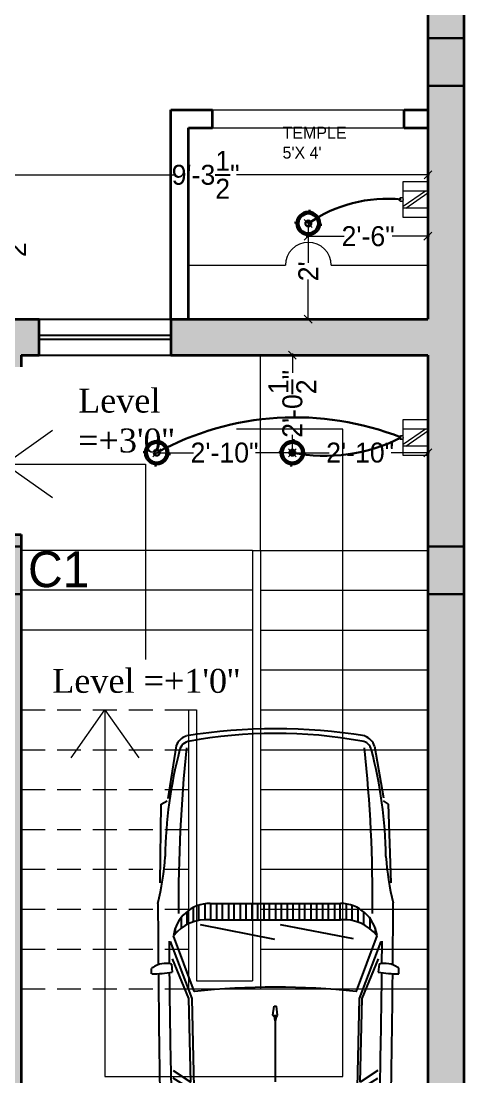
# Model space of a CAD drawing. Header units: millimetres. Extents: x -6808 to 215771, y -89660 to -16303.
# Drawn here: x 98921.3 to 99032.3, y -53171.7 to -52906.9 of the extents above; entities that cross this region are included whole.
import ezdxf

# ---------------------------------------------------------------- set-up
doc = ezdxf.new("R2010")
doc.units = ezdxf.units.MM
doc.header["$PDMODE"] = 35
doc.linetypes.add('ACAD_ISO10W100', pattern=[18, 12, -3, 0, -3])
doc.linetypes.add('DASHED', pattern=[0.75, 0.5, -0.25])
doc.layers.get('0').update_dxf_attribs({"color": 8})
for name, color, linetype in [('CAR', 252, 'Continuous'), ('WAL', 7, 'Continuous'), ('WIN', 5, 'Continuous')]:
    doc.layers.add(name, color=color, linetype=linetype)
for name, color, linetype, lineweight in [('col.center', 5, 'ACAD_ISO10W100', 15), ('column', 5, 'Continuous', 30), ('ELE.13', 7, 'Continuous', 13), ('elec dim.', 251, 'Continuous', 25), ('ELECTRICAL', 150, 'Continuous', 30), ('railing', 190, 'Continuous', 13), ('STAIR', 252, 'Continuous', 15), ('text', 7, 'Continuous', 25), ('wall', 7, 'Continuous', 35), ('wokg dim', 152, 'DASHED', 18)]:
    doc.layers.add(name, color=color, linetype=linetype, lineweight=lineweight)
doc.styles.add('SAJ', font='eurr____.ttf')
doc.styles.get("Standard").update_dxf_attribs({"font": 'times.ttf'})
doc.dimstyles.new('SAJ', dxfattribs={"dimtxt": 5, "dimasz": 2, "dimexe": 1, "dimexo": 1, "dimgap": 0.09375, "dimtad": 0, "dimdec": 1, "dimzin": 0, "dimdsep": 46, "dimlunit": 4, "dimtxsty": 'SAJ', "dimblk": 'OBLIQUE', "dimcen": 0.125, "dimdle": 0.375, "dimadec": 0, "dimazin": 0, "dimtfac": 1, "dimtdec": 1, "dimtofl": 0, "dimtmove": 0, "dimatfit": 3, "dimldrblk": 'OBLIQUE', "dimfxl": 1, "dimtolj": 1, "dimtzin": 0, "dimlwd": 5, "dimlwe": 5, "dimarcsym": 1})

# ---------------------------------------------------------------- blocks, each defined once
blk = doc.blocks.new('_Oblique')
at = {"color": 0, "linetype": 'ByBlock', "lineweight": -2}
blk.add_line((-0.5, -0.5), (0.5, 0.5), dxfattribs=at)
blk = doc.blocks.new('ALFA-P')
for p, q in [((1.5008, 0.8314), (1.4665, 0.8319)), ((0.4205, 0.7655), (0.3981, 0.7332)), ((0.9224, 0.7816), (0.4205, 0.7655)), ((1.0538, 0.7952), (1.0495, 0.7952)), ((0.0511, 0.6773), (0.3794, 0.7332)), ((1.2448, 0.6836), (1.2081, 0.6836)), ((1.6112, 0.5617), (1.2597, 0.6925)), ((1.295, 0.7164), (1.6591, 0.5783)), ((1.6585, 0.5976), (1.4046, 0.702)), ((1.4391, 0.7052), (1.4901, 0.7003)), ((2.1175, 0.6978), (2.1905, 0.5851)), ((2.2357, 0.5851), (2.1662, 0.6978)), ((2.8095, 0.5517), (2.7817, 0.6978)), ((2.9894, 0.6457), (3.0119, 0.687)), ((3.5377, 0.6461), (3.8377, 0.693)), ((1.187, 0.6086), (1.104, 0.6086)), ((1.1421, 0.6461), (1.2108, 0.6461)), ((2.8009, 0.5537), (2.9897, 0.6459)), ((3.0438, 0.5467), (3.4547, 0.6594)), ((1.0798, 0.5711), (1.1709, 0.5711)), ((1.1868, 0.0765), (1.2765, 0.5394)), ((2.1905, 0.5851), (1.6585, 0.5976)), ((1.6591, 0.5783), (2.8009, 0.5537)), ((2.7886, 0.5725), (2.2357, 0.5851)), ((1.0553, 0.4961), (1.1565, 0.4961)), ((1.1608, 0.5336), (1.0639, 0.5336)), ((1.0534, -0.3699), (1.0534, 0.4586)), ((1.1565, 0.4586), (1.0534, 0.4586)), ((1.0534, 0.4211), (1.1565, 0.4211)), ((1.1565, -0.3699), (1.1565, 0.4589)), ((1.1565, 0.3836), (1.0534, 0.3836)), ((1.0534, 0.3461), (1.1565, 0.3461)), ((1.1565, 0.3086), (1.0534, 0.3086)), ((1.0534, 0.2711), (1.1565, 0.2711)), ((1.1565, 0.2336), (1.0534, 0.2336)), ((1.0534, 0.1961), (1.1565, 0.1961)), ((1.1565, 0.1586), (1.0534, 0.1586)), ((1.0534, 0.1211), (1.1565, 0.1211)), ((1.1565, 0.0836), (1.0534, 0.0836)), ((1.0534, 0.0461), (1.1565, 0.0461)), ((1.1565, 0.0086), (1.0534, 0.0086)), ((1.1868, -0.4349), (1.2809, 0.0388)), ((1.7654, 0.0589), (1.7078, 0.0517)), ((1.7078, 0.0371), (1.7078, 0.0517)), ((1.7654, 0.0299), (1.7078, 0.0371)), ((1.7747, 0.0523), (1.7654, 0.0589)), ((1.7747, 0.0364), (1.7654, 0.0299)), ((1.7662, 0.0304), (1.7662, 0.0583)), ((1.7704, 0.0484), (1.7873, 0.0484)), ((1.7704, 0.0403), (1.7873, 0.0403)), ((1.7747, 0.0484), (1.7747, 0.0523)), ((1.7747, 0.0364), (1.7747, 0.0403)), ((1.7873, 0.0484), (1.8039, 0.0444)), ((1.7873, 0.0403), (1.8039, 0.0444)), ((1.8039, 0.0444), (2.1887, 0.0444)), ((1.0534, -0.0289), (1.1565, -0.0289)), ((1.1565, -0.0664), (1.0534, -0.0664)), ((1.0534, -0.1039), (1.1565, -0.1039)), ((1.1565, -0.1414), (1.0534, -0.1414)), ((1.0534, -0.1789), (1.1565, -0.1789)), ((1.1565, -0.2164), (1.0534, -0.2164)), ((1.0534, -0.2539), (1.1565, -0.2539)), ((1.1565, -0.2914), (1.0534, -0.2914)), ((1.0534, -0.3289), (1.1565, -0.3289)), ((1.1565, -0.3664), (1.0534, -0.3664)), ((1.0553, -0.4039), (1.1565, -0.4039)), ((1.1608, -0.4414), (1.0639, -0.4414)), ((1.6591, -0.4861), (2.8009, -0.4614)), ((2.8095, -0.4594), (2.7817, -0.6056)), ((2.8009, -0.4614), (2.9897, -0.5536)), ((3.0326, -0.4509), (3.4526, -0.5661)), ((1.0798, -0.4789), (1.1709, -0.4789)), ((1.187, -0.5164), (1.104, -0.5164)), ((1.6112, -0.4729), (1.2597, -0.6038)), ((1.295, -0.6242), (1.6591, -0.4861)), ((1.6585, -0.5053), (1.4046, -0.6097)), ((2.1905, -0.4928), (1.6585, -0.5053)), ((2.1175, -0.6056), (2.1905, -0.4928)), ((2.2357, -0.4928), (2.1662, -0.6056)), ((2.7886, -0.4803), (2.2357, -0.4928)), ((0.0491, -0.5858), (0.3832, -0.6404)), ((1.1421, -0.5539), (1.2108, -0.5539)), ((1.2448, -0.5914), (1.2081, -0.5914)), ((2.9894, -0.5534), (3.0119, -0.5947)), ((3.5471, -0.5539), (3.8377, -0.5914)), ((0.4205, -0.6825), (0.3981, -0.6448)), ((1.4391, -0.6164), (1.4901, -0.6115)), ((0.9224, -0.6878), (0.4205, -0.6825)), ((1.5008, -0.7427), (1.4665, -0.7431))]:
    blk.add_line(p, q)
blk.add_lwpolyline([(1.7704, 0.0484, 0.135264), (1.7694, 0.0481, 0.106902), (1.7684, 0.0472, 0.081911), (1.7678, 0.046, 0.07014), (1.7676, 0.0444, 0.07014), (1.7678, 0.0428, 0.081911), (1.7684, 0.0415, 0.106902), (1.7694, 0.0406, 0.135264), (1.7704, 0.0403, 0.135264)], format="xyb")
at = {"const_width": 0.00157}
blk.add_lwpolyline([(2.1895, 0.0444, 1), (2.1879, 0.0444, 1)], format="xyb", close=True, dxfattribs=at)
for centre, radius, start, end in [((1.5835, 0.7408), 0.149, 145.93087, 193.84451), ((1.5144, 0.7836), 0.068, 134.82663, 142.99487), ((0.7743, 0.8246), 0.7265, 350.14671, 0.54046), ((3.1042, -1.099), 1.9086, 84.28663, 101.42528), ((0.7944, -2.0804), 2.8299, 90.83032, 104.75807), ((0.6436, 2.4352), 1.6895, 273.72507, 283.90025), ((0.703, -88.5774), 89.3733, 89.525029, 89.775101), ((0.703, -88.5774), 89.3733, 87.997334, 89.488979), ((3.2693, 0.7107), 0.0928, 31.10366, 74.37481), ((3.5177, -2.6556), 3.4441, 84.62701, 92.96104), ((3.7987, 0.6379), 0.1065, 15.95449, 75.14915), ((3.8011, 0.6097), 0.1689, 8.86005, 76.0341), ((0.0864, 0.5746), 0.1086, 108.96541, 157.71895), ((1.2882, 0.4589), 0.2353, 96.97056, 180), ((1.4269, 0.4795), 0.2708, 128.13153, 184.35035), ((0.9338, -56.2768), 57.0025, 89.49573, 89.63969), ((0.9338, -56.2768), 57.0025, 87.9149, 89.43728), ((3.4767, 0.0469), 3.5375, 170.76242, 189.23758), ((0.0875, 0.589), 0.0687, 102.3165, 172.62021), ((1.0219, -8.3402), 9.0039, 89.39634, 96.12195), ((3.4482, 0.6182), 0.0417, 52.50847, 81.05536), ((0.1338, 0.0454), 3.3953, 349.69497, 10.30503), ((-2.2048, 0.0873), 6.1336, 353.80666, 5.42899), ((-2.8237, 0.0376), 6.8177, 355.07649, 5.04177), ((3.0183, 0.0454), 3.0493, 169.58044, 190.48037), ((6.6511, 0.0444), 5.0645, 174.16219, 185.83781), ((1.6103, 0.5592), 0.00255, 10.19039, 76.06067), ((3.0548, 0.5094), 0.0388, 106.59179, 183.36127), ((-0.1428, 0.045), 3.1925, 351.67898, 8.32102), ((1.2882, -0.3702), 0.2353, 180, 263.02944), ((1.4269, -0.3907), 0.2708, 175.64965, 231.86847), ((3.0423, -0.4253), 0.0275, 161.93993, 248.08706), ((0.0801, -0.492), 0.0989, 198.23671, 251.70947), ((0.0927, -0.4918), 0.0748, 186.407, 260.5783), ((1.0219, 8.4325), 9.0039, 263.87805, 270.60366), ((1.6103, -0.4705), 0.00255, 283.93933, 349.80961), ((0.7944, 2.1727), 2.8299, 255.28717, 269.16968), ((0.9338, 56.3691), 57.0025, 270.56222, 272.0851), ((3.4562, -0.5405), 0.0259, 261.84198, 317.07189), ((3.7855, -0.5013), 0.189, 275.33764, 346.10664), ((3.8028, -0.5603), 0.0908, 281.90709, 350.71557), ((0.6436, -2.3429), 1.6895, 75.96376, 86.27493), ((0.9338, 56.3691), 57.0025, 270.36031, 270.50473), ((1.5835, -0.652), 0.149, 166.15549, 214.06913), ((0.7743, -0.7358), 0.7265, 359.45954, 9.85329), ((0.703, 88.6697), 89.3733, 270.510915, 271.99998), ((3.2693, -0.6184), 0.0928, 285.62519, 328.89634), ((0.703, 88.6697), 89.3733, 270.224899, 270.474167), ((1.5144, -0.6948), 0.068, 217.00513, 225.17337), ((3.1042, 1.1913), 1.9086, 258.57472, 275.71337), ((3.5773, 2.3732), 3.0709, 265.86152, 274.21643)]:
    blk.add_arc(centre, radius, start, end)
blk = doc.blocks.new('c1')
at = {"layer": 'column'}
blk.add_hatch(color=256, dxfattribs=at).paths.add_polyline_path([(58376.49, -43564.36), (58385.49, -43564.36), (58385.49, -43552.36), (58376.49, -43552.36)])
for p, q in [((58376.49, -43552.36), (58376.49, -43564.36)), ((58376.49, -43552.36), (58385.49, -43552.36)), ((58385.49, -43564.36), (58385.49, -43552.36)), ((58376.49, -43564.36), (58385.49, -43564.36))]:
    blk.add_line(p, q, dxfattribs=at)
blk = doc.blocks.new('CEILING LIGHT')
at = {"layer": 'ELECTRICAL'}
for p, q in [((0, 3.5), (0, 3)), ((-3, 0.09), (-3.5, 0.09)), ((3.5, 0.09), (3, 0.09)), ((0, -3), (0, -3.5))]:
    blk.add_line(p, q, dxfattribs=at)
for radius in [3, 2.5, 0.75]:
    blk.add_circle((0, 0), radius, dxfattribs=at)
blk = doc.blocks.new('switch board')
for p, q in [((0, 2.33), (0, -3.5)), ((4, 2.33), (0, 2.33)), ((4, -0.51), (4, 2.33)), ((4, 0.83), (0, 0.83)), ((3.6, -2), (0, 0.51)), ((4, -1.68), (0.4, 0.83)), ((4, -0.66), (4, -0.51)), ((4, -3.5), (4, -0.66)), ((0, -2), (4, -2)), ((0, -3.5), (4, -3.5))]:
    blk.add_line(p, q)
blk.add_arc((4.33, -0.59), 0.336, 193.0399, 166.9601)
blk = doc.blocks.new('*D1973')
at = {"layer": 'Defpoints', "color": 0, "transparency": 16777216}
for p in [(99023.35, -52945.42), (98911.84, -52955.38), (99023.34, -52955.39)]:
    blk.add_point(p, dxfattribs=at)
at = {"layer": 'elec dim.', "color": 0, "lineweight": 5, "transparency": 16777216}
for p, q in [((98911.84, -52954.38), (98911.85, -52944.42)), ((99023.34, -52954.39), (99023.35, -52944.42)), ((98911.47, -52945.42), (98959.81, -52945.42)), ((99023.72, -52945.42), (98975.38, -52945.42))]:
    blk.add_line(p, q, dxfattribs=at)
at = {"layer": 'elec dim.', "color": 0, "lineweight": 5, "transparency": 16777216, "xscale": 2, "yscale": 2, "zscale": 2}
for p, rotation in [((98911.85, -52945.42), 179.9961379367823), ((99023.35, -52945.42), 359.9961379367824)]:
    blk.add_blockref('_Oblique', p, dxfattribs=dict(at, rotation=rotation))
at = {"layer": 'elec dim.', "color": 0, "transparency": 16777216, "insert": (98967.6, -52945.42), "char_height": 5, "attachment_point": 5, "rotation": 359.9961, "style": 'SAJ'}
blk.add_mtext('\\A1;9\'-3{\\H1x;\\S1/2;}"', dxfattribs=at)
blk = doc.blocks.new('*D1976')
at = {"layer": 'Defpoints', "color": 0, "transparency": 16777216}
for p in [(98993.34, -52957.63), (98993.34, -52981.63), (98993.34, -52981.63)]:
    blk.add_point(p, dxfattribs=at)
at = {"layer": 'elec dim.', "color": 0, "lineweight": 5, "transparency": 16777216}
for p, q in [((98993.34, -52957.25), (98993.34, -52967.54)), ((98993.34, -52982), (98993.34, -52971.71))]:
    blk.add_line(p, q, dxfattribs=at)
at = {"layer": 'elec dim.', "color": 0, "lineweight": 5, "transparency": 16777216, "xscale": 2, "yscale": 2, "zscale": 2}
for p, rotation in [((98993.34, -52957.63), 90), ((98993.34, -52981.63), 270)]:
    blk.add_blockref('_Oblique', p, dxfattribs=dict(at, rotation=rotation))
at = {"layer": 'elec dim.', "color": 0, "transparency": 16777216, "insert": (98993.34, -52969.63), "char_height": 5, "attachment_point": 5, "rotation": 90, "style": 'SAJ'}
blk.add_mtext("\\A1;2'", dxfattribs=at)
blk = doc.blocks.new('*D1977')
at = {"layer": 'Defpoints', "color": 0, "transparency": 16777216}
for p in [(98993.34, -52957.63), (99023.34, -52957.63), (99023.34, -52960.85)]:
    blk.add_point(p, dxfattribs=at)
at = {"layer": 'elec dim.', "color": 0, "lineweight": 5, "transparency": 16777216}
for p, q in [((98992.97, -52960.85), (99002.36, -52960.85)), ((98993.34, -52958.63), (98993.34, -52961.85)), ((99023.72, -52960.85), (99014.33, -52960.85)), ((99023.34, -52958.63), (99023.34, -52961.85))]:
    blk.add_line(p, q, dxfattribs=at)
at = {"layer": 'elec dim.', "color": 0, "lineweight": 5, "transparency": 16777216, "xscale": 2, "yscale": 2, "zscale": 2, "rotation": 180}
blk.add_blockref('_Oblique', (98993.34, -52960.85), dxfattribs=at)
at = {"layer": 'elec dim.', "color": 0, "lineweight": 5, "transparency": 16777216, "xscale": 2, "yscale": 2, "zscale": 2}
blk.add_blockref('_Oblique', (99023.34, -52960.85), dxfattribs=at)
at = {"layer": 'elec dim.', "color": 0, "transparency": 16777216, "insert": (99008.34, -52960.85), "char_height": 5, "attachment_point": 5, "style": 'SAJ'}
blk.add_mtext('\\A1;2\'-6"', dxfattribs=at)
blk = doc.blocks.new('*D1932')
at = {"layer": 'Defpoints', "color": 0, "transparency": 16777216}
for p in [(98911.84, -52955.38), (98911.84, -52981.63), (98916.57, -52981.63)]:
    blk.add_point(p, dxfattribs=at)
at = {"layer": 'elec dim.', "color": 0, "lineweight": 5, "transparency": 16777216}
for p, q in [((98912.84, -52955.38), (98917.57, -52955.38)), ((98916.57, -52955), (98916.57, -52960.71)), ((98916.57, -52982), (98916.57, -52976.3)), ((98912.84, -52981.63), (98917.57, -52981.63))]:
    blk.add_line(p, q, dxfattribs=at)
at = {"layer": 'elec dim.', "color": 0, "lineweight": 5, "transparency": 16777216, "xscale": 2, "yscale": 2, "zscale": 2}
for p, rotation in [((98916.57, -52955.38), 90), ((98916.57, -52981.63), 270)]:
    blk.add_blockref('_Oblique', p, dxfattribs=dict(at, rotation=rotation))
at = {"layer": 'elec dim.', "color": 0, "transparency": 16777216, "insert": (98916.57, -52968.5), "char_height": 5, "attachment_point": 5, "rotation": 90, "style": 'SAJ'}
blk.add_mtext('\\A1;2\'-2{\\H1x;\\S1/2;}"', dxfattribs=at)
blk = doc.blocks.new('*D1995')
at = {"layer": 'Defpoints', "color": 0, "transparency": 16777216}
for p in [(98989.34, -53015.13), (99023.34, -53015.13), (99023.34, -53015.13)]:
    blk.add_point(p, dxfattribs=at)
at = {"layer": 'elec dim.', "color": 0, "lineweight": 5, "transparency": 16777216}
for p, q in [((98988.97, -53015.13), (98998.6, -53015.13)), ((99023.72, -53015.13), (99014.09, -53015.13))]:
    blk.add_line(p, q, dxfattribs=at)
at = {"layer": 'elec dim.', "color": 0, "lineweight": 5, "transparency": 16777216, "xscale": 2, "yscale": 2, "zscale": 2}
for p, rotation in [((98989.34, -53015.13), 179.996137936774), ((99023.34, -53015.13), 359.996137936774)]:
    blk.add_blockref('_Oblique', p, dxfattribs=dict(at, rotation=rotation))
at = {"layer": 'elec dim.', "color": 0, "transparency": 16777216, "insert": (99006.34, -53015.13), "char_height": 5, "attachment_point": 5, "rotation": 359.9961, "style": 'SAJ'}
blk.add_mtext('\\A1;2\'-10"', dxfattribs=at)
blk = doc.blocks.new('*D1996')
at = {"layer": 'Defpoints', "color": 0, "transparency": 16777216}
for p in [(98955.34, -53015.13), (98955.34, -53015.13), (98989.34, -53015.13)]:
    blk.add_point(p, dxfattribs=at)
at = {"layer": 'elec dim.', "color": 0, "lineweight": 5, "transparency": 16777216}
for p, q in [((98954.97, -53015.13), (98964.6, -53015.13)), ((98989.72, -53015.13), (98980.09, -53015.13))]:
    blk.add_line(p, q, dxfattribs=at)
at = {"layer": 'elec dim.', "color": 0, "lineweight": 5, "transparency": 16777216, "xscale": 2, "yscale": 2, "zscale": 2}
for p, rotation in [((98955.34, -53015.13), 179.9999999999388), ((98989.34, -53015.13), 359.9999999999387)]:
    blk.add_blockref('_Oblique', p, dxfattribs=dict(at, rotation=rotation))
at = {"layer": 'elec dim.', "color": 0, "transparency": 16777216, "insert": (98972.34, -53015.13), "char_height": 5, "attachment_point": 5, "style": 'SAJ'}
blk.add_mtext('\\A1;2\'-10"', dxfattribs=at)
blk = doc.blocks.new('*D1997')
at = {"layer": 'Defpoints', "color": 0, "transparency": 16777216}
for p in [(98989.34, -52990.63), (98989.34, -52990.63), (98989.34, -53015.13)]:
    blk.add_point(p, dxfattribs=at)
at = {"layer": 'elec dim.', "color": 0, "lineweight": 5, "transparency": 16777216}
for p, q in [((98989.34, -52990.25), (98989.34, -52995.08)), ((98989.34, -53015.5), (98989.34, -53010.67))]:
    blk.add_line(p, q, dxfattribs=at)
at = {"layer": 'elec dim.', "color": 0, "lineweight": 5, "transparency": 16777216, "xscale": 2, "yscale": 2, "zscale": 2}
for p, rotation in [((98989.34, -52990.63), 90), ((98989.34, -53015.13), 270)]:
    blk.add_blockref('_Oblique', p, dxfattribs=dict(at, rotation=rotation))
at = {"layer": 'elec dim.', "color": 0, "transparency": 16777216, "insert": (98989.34, -53002.88), "char_height": 5, "attachment_point": 5, "rotation": 90, "style": 'SAJ'}
blk.add_mtext('\\A1;2\'-0{\\H1x;\\S1/2;}"', dxfattribs=at)

msp = doc.modelspace()

# ---------------------------------------------------------------- hatches: boundary and pattern name
at = {"layer": 'wokg dim'}
h = msp.add_hatch(color=252, dxfattribs=at)
h.dxf.hatch_style = 1
h.paths.add_polyline_path([(99032.344, -52504.128), (98738.344, -52504.128), (98738.344, -53196.128), (98760.094, -53196.128), (98760.094, -53187.128), (98747.344, -53187.128), (98747.344, -53043.128), (98825.896, -53043.128), (98825.896, -53038.628), (98747.344, -53038.628), (98747.344, -52963.628), (98751.844, -52963.628), (98751.844, -52959.128), (98747.344, -52959.128), (98747.344, -52917.128), (98751.844, -52917.128), (98751.844, -52912.628), (98747.344, -52912.628), (98747.344, -52774.128), (98841.844, -52774.128), (98841.844, -52769.628), (98747.344, -52769.628), (98747.344, -52589.628), (98777.344, -52589.628), (98777.344, -52585.128), (98747.344, -52585.128), (98747.344, -52578.128), (98747.344, -52513.128), (98855.344, -52513.128), (98855.344, -52528.128), (98859.844, -52528.128), (98859.844, -52513.128), (99023.344, -52513.128), (99023.344, -52585.128), (98963.344, -52585.128), (98963.344, -52546.128), (98958.844, -52546.128), (98958.844, -52589.628), (99023.344, -52589.628), (99023.344, -52625.628), (99023.344, -52769.628), (98939.344, -52769.628), (98939.344, -52774.128), (99023.344, -52774.128), (99023.344, -52981.628), (98958.844, -52981.628), (98958.844, -52990.628), (99023.344, -52990.628), (99023.344, -53191.628), (99014.344, -53191.628), (99014.344, -53196.128), (99032.344, -53196.128)])
h = msp.add_hatch(color=252, dxfattribs=at)
h.dxf.hatch_style = 1
h.paths.add_polyline_path([(98925.844, -52981.628), (98912.344, -52981.628), (98912.344, -52990.628), (98912.344, -52993.628), (98921.344, -52993.628), (98921.344, -52990.628), (98925.844, -52990.628)])
h = msp.add_hatch(color=252, dxfattribs=at)
h.dxf.hatch_style = 1
h.paths.add_polyline_path([(98921.344, -53035.628), (98917.71, -53035.628), (98912.344, -53035.628), (98912.344, -53038.628), (98879.755, -53038.628), (98879.755, -53043.128), (98912.344, -53043.128), (98912.344, -53196.128), (98930.344, -53196.128), (98930.344, -53191.628), (98921.344, -53191.628)])

# ---------------------------------------------------------------- linework, layer by layer
at = {"linetype": 'ByBlock', "lineweight": 20}
for p, q in [((98969.344, -52929.128), (99017.344, -52929.128)), ((98969.344, -52933.628), (99017.344, -52933.628))]:
    msp.add_line(p, q, dxfattribs=at)
at = {"lineweight": 5}
for p, q in [((98963.344, -52968.128), (98987.588, -52968.128)), ((98999.101, -52968.128), (99023.344, -52968.128))]:
    msp.add_line(p, q, dxfattribs=at)
msp.add_arc((98993.344, -52968.128), 5.757, 0, 180, dxfattribs=at)
at = {"layer": 'ELECTRICAL', "linetype": 'Continuous'}
for centre, radius, start, end in [((99013.109, -52986.074), 34.639, 84.1428, 124.79112), ((98990.067, -53078.713), 72.448, 68.47935, 118.63796), ((98997.456, -52973.568), 42.344, 258.95535, 296.94414)]:
    msp.add_arc(centre, radius, start, end, dxfattribs=at)
at = {"layer": 'railing', "color": 1}
for p, q in [((98979.344, -53039.628), (98979.344, -53147.628)), ((98979.344, -53039.628), (98981.344, -53039.628)), ((98963.344, -53079.628), (98965.344, -53079.628)), ((98965.344, -53079.628), (98965.344, -53147.628)), ((98965.344, -53147.628), (98979.344, -53147.628))]:
    msp.add_line(p, q, dxfattribs=at)
at = {"layer": 'STAIR'}
for p, q in [((98981.344, -53039.628), (98981.344, -52990.628)), ((99001.993, -53009.235), (98975.379, -53009.235)), ((99001.993, -53171.59), (99001.993, -53009.235)), ((98979.344, -53039.628), (98921.344, -53039.628)), ((98981.344, -53039.628), (99023.344, -53039.628)), ((98981.344, -53039.628), (98981.344, -53149.628)), ((98979.344, -53049.628), (98921.344, -53049.628)), ((98981.344, -53049.628), (99023.344, -53049.628)), ((98979.344, -53059.628), (98921.344, -53059.628)), ((98981.344, -53059.628), (99023.344, -53059.628)), ((98981.344, -53069.628), (99023.344, -53069.628)), ((98963.344, -53079.628), (98963.344, -53149.628)), ((98981.344, -53079.628), (99023.344, -53079.628)), ((98981.344, -53089.628), (99023.344, -53089.628)), ((98981.344, -53099.628), (99023.344, -53099.628)), ((98981.344, -53109.628), (99023.344, -53109.628)), ((98981.344, -53119.628), (99023.344, -53119.628)), ((98981.344, -53129.628), (99023.344, -53129.628)), ((98981.344, -53139.628), (99023.344, -53139.628)), ((98963.344, -53149.628), (98981.344, -53149.628)), ((98981.344, -53149.628), (99023.344, -53149.628))]:
    msp.add_line(p, q, dxfattribs=at)
at = {"layer": 'STAIR', "linetype": 'DASHED', "ltscale": 12}
for p, q in [((98921.344, -53079.628), (98963.344, -53079.628)), ((98921.344, -53089.628), (98963.344, -53089.628)), ((98921.344, -53099.628), (98963.344, -53099.628)), ((98921.344, -53109.628), (98963.344, -53109.628)), ((98921.344, -53119.628), (98963.344, -53119.628)), ((98921.344, -53129.628), (98963.344, -53129.628)), ((98921.344, -53139.628), (98963.344, -53139.628)), ((98921.344, -53149.628), (98963.344, -53149.628))]:
    msp.add_line(p, q, dxfattribs=at)
at = {"layer": 'wall'}
for p, q in [((99032.344, -52504.128), (99032.344, -53292.128)), ((99023.344, -52774.128), (99023.344, -52981.628)), ((98912.344, -52981.628), (98925.844, -52981.628)), ((98925.844, -52990.628), (98925.844, -52981.628)), ((98958.844, -52981.628), (99023.344, -52981.628)), ((98958.844, -52981.628), (98958.844, -52990.628)), ((98921.344, -52990.628), (98925.844, -52990.628)), ((98921.344, -52990.628), (98921.344, -52993.628)), ((98958.844, -52990.628), (99023.344, -52990.628)), ((99023.344, -52990.628), (99023.344, -53191.628)), ((98912.344, -53035.628), (98921.344, -53035.628)), ((98921.344, -53035.628), (98921.344, -53191.628))]:
    msp.add_line(p, q, dxfattribs=at)
at = {"layer": 'wall', "color": 1}
for p, q in [((98958.844, -52981.628), (98958.844, -52929.128)), ((98958.844, -52929.128), (98969.344, -52929.128)), ((98969.344, -52933.628), (98969.344, -52929.128)), ((99017.344, -52929.128), (99023.344, -52929.128)), ((99017.344, -52933.628), (99017.344, -52929.128)), ((98963.344, -52981.628), (98963.344, -52933.628)), ((98963.344, -52933.628), (98969.344, -52933.628)), ((99017.344, -52933.628), (99023.344, -52933.628))]:
    msp.add_line(p, q, dxfattribs=at)
at = {"layer": 'WIN'}
for p, q in [((98925.844, -52981.628), (98958.844, -52981.628)), ((98925.844, -52985.628), (98958.844, -52985.628)), ((98925.844, -52986.628), (98958.844, -52986.628)), ((98925.844, -52990.628), (98958.844, -52990.628))]:
    msp.add_line(p, q, dxfattribs=at)

# ---------------------------------------------------------------- block references
at = {"layer": 'CAR', "xscale": 39.37007874017581, "yscale": 39.37007874017581, "zscale": 39.37007874017581, "rotation": 270}
msp.add_blockref('ALFA-P', (98983.312, -53086.748), dxfattribs=at)
at = {"layer": 'column'}
for p in [(40646.853, -9358.766), (40535.853, -9486.266), (40646.853, -9486.266)]:
    msp.add_blockref('c1', p, dxfattribs=at)
at = {"layer": 'ELE.13', "ltscale": 4}
for name, p, xscale, yscale, zscale, rotation in [('switch board', (99023.345, -52950.708), -1.548617276446917, 1.548617276246659, 1.548617276427928, 359.9961379367838), ('CEILING LIGHT', (98993.344, -52957.628), -0.9818181818043532, 0.9818181818118316, 0.9818181818181811, 175.1736252210289), ('switch board', (99023.345, -53010.407), -1.548617276446917, 1.548617276246659, 1.548617276427928, 359.9961379367838), ('CEILING LIGHT', (98955.344, -53015.128), -0.9818181818043532, 0.9818181818118316, 0.9818181818181811, 175.1736252210289), ('CEILING LIGHT', (98989.344, -53015.128), -0.9818181818043532, 0.9818181818118316, 0.9818181818181811, 175.1736252210289)]:
    msp.add_blockref(name, p, dxfattribs=dict(at, xscale=xscale, yscale=yscale, zscale=zscale, rotation=rotation))

# ---------------------------------------------------------------- texts
at = {"layer": 'col.center', "linetype": 'ByBlock', "insert": (98923.075, -53039.86), "char_height": 9, "width": 293.6941, "attachment_point": 1, "style": 'SAJ'}
msp.add_mtext('\\A1;{\\fCentury Gothic|b0|i0|c0|p34;C1}', dxfattribs=at)
at = {"layer": 'text', "ltscale": 2, "insert": (98986.879, -52928.362), "char_height": 6, "width": 244.74508, "attachment_point": 1, "style": 'SAJ'}
msp.add_mtext("\\A1;{\\fCentury Gothic|b0|i0|c0|p34;  \\H0.5x; \\PTEMPLE\\P5'X 4'}", dxfattribs=at)
at = {"layer": 'WAL', "char_height": 6, "attachment_point": 1}
for s, insert, width in [("\\A1;Level =+3'0''", (98935.64, -52999.07), 31.11068), ("\\A1;Level =+1'0''", (98929.154, -53069.36), 87.64536)]:
    msp.add_mtext(s, dxfattribs=dict(at, insert=insert, width=width))

# ---------------------------------------------------------------- dimensions: what is measured, and where the dimension line sits
at = {"layer": 'elec dim.'}
for p1, p2, distance, picture, middle in [((98911.844, -52955.378), (99023.345, -52955.385), 9.961, '*D1973', (98967.595, -52945.42)), ((98911.844493071, -52955.37773303), (98911.844493071, -52981.62773303), 4.723866507, '*D1932', (98916.568359578, -52968.50273303)), ((98993.344, -52957.628), (98993.344, -52981.628), 0, '*D1976', (98993.344, -52969.628)), ((98993.344, -52957.628), (99023.344, -52957.628), -3.222, '*D1977', (99008.344, -52960.85)), ((98989.344, -53015.128), (98989.344, -52990.628), 0, '*D1997', (98989.344, -53002.878)), ((98989.344, -53015.128), (98955.344, -53015.128), 0, '*D1996', (98972.344, -53015.128)), ((98989.344, -53015.128), (99023.344, -53015.13), 0, '*D1995', (99006.344, -53015.129))]:
    dim = msp.add_aligned_dim(p1=p1, p2=p2, distance=distance, dimstyle='SAJ', override={"dimfxl": 4}, dxfattribs=at)
    dim.commit()
    dim.dimension.update_dxf_attribs({"geometry": picture, "text_midpoint": middle})

# ---------------------------------------------------------------- leaders
at = {"layer": 'STAIR'}
for points in [[(98917.219, -53017.97), (98952.536, -53017.97), (98952.536, -53067.024)], [(98942.344, -53079.628), (98942.344, -53171.59), (99001.993, -53171.59)]]:
    msp.add_leader(points, dimstyle='SAJ', override={"dimasz": 12, "dimldrblk": 'Open90'}, dxfattribs=at)

doc.saveas('drawing.dxf')
